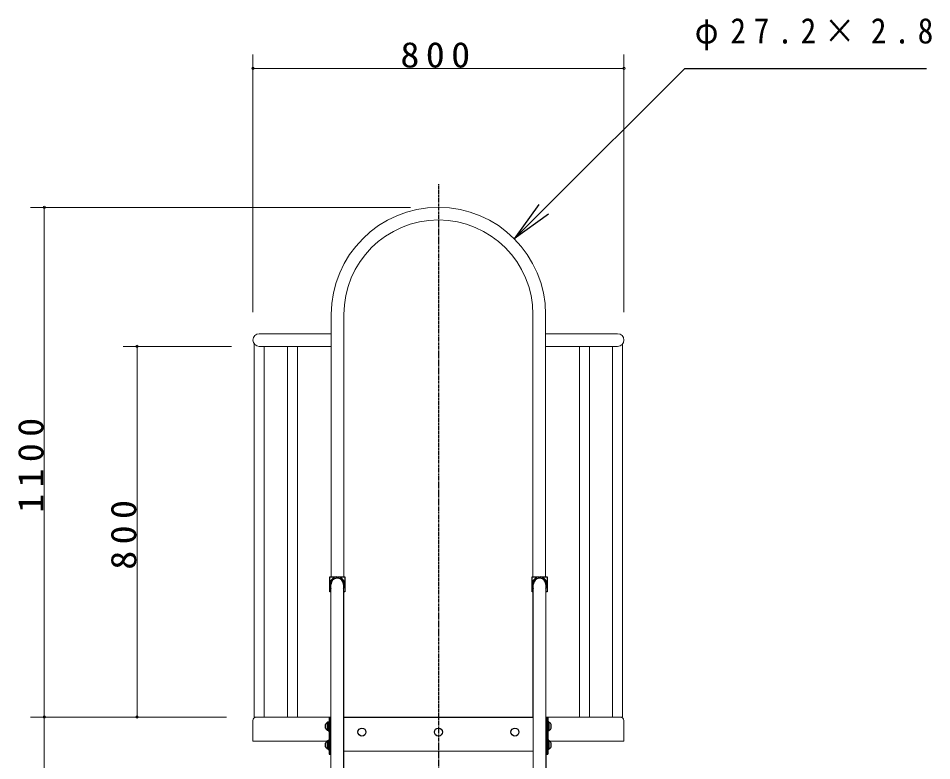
# Model space of a CAD drawing. Units: millimetres at full size. Extents: x -11723 to 28, y -1854 to 8010.
# Drawn here: x -5049 to -3079, y 3736 to 5338 of the extents above; entities that cross this region are included whole.
import ezdxf

# ---------------------------------------------------------------- set-up
doc = ezdxf.new("R2010")
doc.units = ezdxf.units.MM
doc.linetypes.add('USER2', pattern=[6, 3, -1, 1, -1])
doc.layers.add('線', color=2, linetype='Continuous', lineweight=25)
doc.layers.add('補助', color=2, linetype='Continuous', lineweight=13)
doc.styles.add('ＭＳ ゴシック', font='')
doc.styles.get('ＭＳ ゴシック').set_extended_font_data('MS Gothic')

# ---------------------------------------------------------------- blocks, each defined once
blk = doc.blocks.new('dimension_origin')
at = {"color": 0, "linetype": 'Continuous', "lineweight": -2}
blk.add_circle((0, 0), 1.25, dxfattribs=at)

msp = doc.modelspace()

# ---------------------------------------------------------------- linework, layer by layer
at = {"layer": '線', "color": 20, "linetype": 'USER2'}
msp.add_line((-4143.169, 4980), (-4143.169, 1730), dxfattribs=at)
at = {"layer": '線', "color": 7, "lineweight": 13}
for p, q in [((-4374.269, 4132.6), (-4374.269, 4698.9)), ((-4347.069, 4132.6), (-4347.069, 4698.9)), ((-3939.269, 4132.6), (-3939.269, 4698.9)), ((-3912.069, 4132.6), (-3912.069, 4698.9)), ((-4529.569, 4657.2), (-4374.269, 4657.2)), ((-3756.769, 4657.2), (-3912.069, 4657.2)), ((-4540.419, 4635.4), (-4540.419, 3830)), ((-4529.569, 4630), (-4374.269, 4630)), ((-4518.719, 4630), (-4518.719, 3830)), ((-4469.019, 4630), (-4469.019, 3830)), ((-4447.319, 4630), (-4447.319, 3830)), ((-3756.769, 4630), (-3912.069, 4630)), ((-3839.019, 4630), (-3839.019, 3830)), ((-3817.319, 4630), (-3817.319, 3830)), ((-3767.619, 4630), (-3767.619, 3830)), ((-3745.919, 4635.4), (-3745.919, 3830)), ((-4374.969, 2642.093), (-4374.969, 4116.4)), ((-4347.769, 2642.093), (-4347.769, 4116.4)), ((-4347.069, 3830), (-4347.069, 4100.2)), ((-3939.269, 3830), (-3939.269, 4100.2)), ((-3938.569, 2642.093), (-3938.569, 4116.4)), ((-3911.369, 2642.093), (-3911.369, 4116.4)), ((-4543.169, 3777.7), (-4543.169, 3822.7)), ((-4540.419, 3830), (-4374.269, 3830)), ((-4375.369, 1930), (-4375.369, 3830)), ((-4347.369, 2004.818), (-4347.369, 3830)), ((-3938.969, 2004.818), (-3938.969, 3830)), ((-3912.069, 3830), (-3745.919, 3830)), ((-3910.969, 1930), (-3910.969, 3830)), ((-3743.169, 3822.7), (-3743.169, 3777.7)), ((-4543.169, 3777.7), (-4379.169, 3777.7)), ((-3907.169, 3777.7), (-3743.169, 3777.7)), ((-4347.369, 3756.417), (-3938.969, 3756.417))]:
    msp.add_line(p, q, dxfattribs=at)
at = {"layer": '線'}
for p, q in [((-4377.569, 4132.6), (-4362.269, 4132.6)), ((-4377.569, 4100.2), (-4377.569, 4132.6)), ((-4362.269, 4129.97), (-4362.269, 4132.6)), ((-4362.269, 4129.97), (-4362.269, 4132.6)), ((-4360.469, 4132.6), (-4345.169, 4132.6)), ((-4360.469, 4129.97), (-4360.469, 4132.6)), ((-4360.469, 4129.97), (-4360.469, 4132.6)), ((-4345.169, 4132.6), (-4345.169, 4100.2)), ((-3941.169, 4132.6), (-3925.869, 4132.6)), ((-3941.169, 4100.2), (-3941.169, 4132.6)), ((-3925.869, 4129.97), (-3925.869, 4132.6)), ((-3925.869, 4129.97), (-3925.869, 4132.6)), ((-3924.069, 4132.6), (-3908.769, 4132.6)), ((-3924.069, 4129.97), (-3924.069, 4132.6)), ((-3924.069, 4129.97), (-3924.069, 4132.6)), ((-3908.769, 4132.6), (-3908.769, 4100.2)), ((-4374.969, 4100.2), (-4377.569, 4100.2)), ((-4345.169, 4100.2), (-4347.769, 4100.2)), ((-3938.569, 4100.2), (-3941.169, 4100.2)), ((-3908.769, 4100.2), (-3911.369, 4100.2)), ((-4379.169, 3830), (-4379.169, 3750)), ((-4379.169, 3830), (-4375.369, 3830)), ((-4375.969, 3830), (-4375.969, 3750)), ((-4375.369, 3830), (-4374.969, 3830)), ((-4347.769, 3830), (-4347.369, 3830)), ((-4347.369, 3830), (-3938.969, 3830)), ((-3938.569, 3830), (-3938.969, 3830)), ((-3910.969, 3830), (-3911.369, 3830)), ((-3910.969, 3830), (-3907.169, 3830)), ((-3910.369, 3830), (-3910.369, 3750)), ((-3907.169, 3830), (-3907.169, 3750)), ((-4386.517, 3806), (-4386.517, 3814)), ((-4381.167, 3818.65), (-4382.167, 3818.65)), ((-4382.167, 3801.35), (-4382.167, 3818.65)), ((-4381.167, 3820), (-4379.167, 3820)), ((-4381.167, 3800), (-4381.167, 3820)), ((-4381.167, 3801.35), (-4381.167, 3818.65)), ((-4379.167, 3800), (-4379.167, 3820)), ((-3905.163, 3820), (-3907.163, 3820)), ((-3907.163, 3800), (-3907.163, 3820)), ((-3905.163, 3800), (-3905.163, 3820)), ((-3905.163, 3818.65), (-3904.163, 3818.65)), ((-3905.163, 3801.35), (-3905.163, 3818.65)), ((-3904.163, 3801.35), (-3904.163, 3818.65)), ((-3899.813, 3806), (-3899.813, 3814)), ((-4381.167, 3801.35), (-4382.167, 3801.35)), ((-4381.167, 3800), (-4379.167, 3800)), ((-3905.163, 3800), (-3907.163, 3800)), ((-3905.163, 3801.35), (-3904.163, 3801.35)), ((-4386.517, 3766), (-4386.517, 3774)), ((-4381.167, 3778.65), (-4382.167, 3778.65)), ((-4382.167, 3761.35), (-4382.167, 3778.65)), ((-4381.167, 3780), (-4379.167, 3780)), ((-4381.167, 3760), (-4381.167, 3780)), ((-4381.167, 3761.35), (-4381.167, 3778.65)), ((-4379.167, 3760), (-4379.167, 3780)), ((-3905.163, 3780), (-3907.163, 3780)), ((-3907.163, 3760), (-3907.163, 3780)), ((-3905.163, 3760), (-3905.163, 3780)), ((-3905.163, 3778.65), (-3904.163, 3778.65)), ((-3905.163, 3761.35), (-3905.163, 3778.65)), ((-3904.163, 3761.35), (-3904.163, 3778.65)), ((-3899.813, 3766), (-3899.813, 3774)), ((-4381.167, 3761.35), (-4382.167, 3761.35)), ((-4381.167, 3760), (-4379.167, 3760)), ((-4379.169, 3750), (-4375.369, 3750)), ((-3910.969, 3750), (-3907.169, 3750)), ((-3905.163, 3760), (-3907.163, 3760)), ((-3905.163, 3761.35), (-3904.163, 3761.35))]:
    msp.add_line(p, q, dxfattribs=at)
for centre in [(-4308.169, 3797.7), (-4143.169, 3797.7), (-3978.169, 3797.7)]:
    msp.add_circle(centre, 8.65, dxfattribs=at)
at = {"layer": '線', "color": 7, "lineweight": 13}
for centre, radius, start, end in [((-4143.169, 4698.9), 231.1, 0, 180), ((-4143.169, 4698.9), 203.9, 0, 180), ((-4529.569, 4643.6), 13.6, 90, 270), ((-3756.769, 4643.6), 13.6, 270, 90), ((-4361.369, 4116.4), 13.6, 0, 180), ((-3924.969, 4116.4), 13.6, 0, 180), ((-4535.869, 3822.7), 7.3, 90, 180), ((-3750.469, 3822.7), 7.3, 0, 90)]:
    msp.add_arc(centre, radius, start, end, dxfattribs=at)
at = {"layer": '線'}
for centre, radius, start, end in [((-4361.369, 4116.4), 16.2, 93.18474, 212.91199), ((-4361.369, 4116.4), 13.6, 93.79441, 180), ((-4361.369, 4116.4), 16.2, 327.08801, 86.81526), ((-4361.369, 4116.4), 13.6, 0, 86.20559), ((-3924.969, 4116.4), 16.2, 93.18474, 212.91199), ((-3924.969, 4116.4), 13.6, 93.79441, 180), ((-3924.969, 4116.4), 16.2, 327.08801, 86.81526), ((-3924.969, 4116.4), 13.6, 0, 86.20559), ((-4377.581, 3810), 9.791, 117.93242, 155.88589), ((-4377.581, 3810), 9.791, 204.11411, 242.06758), ((-3908.749, 3810), 9.791, 24.11411, 62.06758), ((-3908.749, 3810), 9.791, 297.93242, 335.88589), ((-4377.581, 3770), 9.791, 117.93242, 155.88589), ((-4377.581, 3770), 9.791, 204.11411, 242.06758), ((-3908.749, 3770), 9.791, 24.11411, 62.06758), ((-3908.749, 3770), 9.791, 297.93242, 335.88589)]:
    msp.add_arc(centre, radius, start, end, dxfattribs=at)
at = {"layer": '補助'}
for p, q in [((-4543.169, 4703.6), (-4543.169, 5260)), ((-3743.169, 4703.6), (-3743.169, 5260)), ((-4543.169, 5230), (-3743.169, 5230)), ((-4203.169, 4930), (-5023.169, 4930)), ((-4993.169, 3830), (-4993.169, 4930)), ((-4589.569, 4630), (-4823.169, 4630)), ((-4793.169, 3830), (-4793.169, 4630)), ((-4600.419, 3830), (-5023.169, 3830)), ((-4600.419, 3830), (-5023.169, 3830)), ((-4993.169, 2230), (-4993.169, 3830)), ((-4600.419, 3830), (-4823.169, 3830))]:
    msp.add_line(p, q, dxfattribs=at)
at = {"layer": '補助', "lineweight": 25}
for p, q in [((-3916.117, 4925.952), (-3612.069, 5230)), ((-3612.069, 5230), (-3582.069, 5230)), ((-3582.069, 5230), (-3090.205, 5230)), ((-3926.723, 4936.559), (-3979.756, 4862.312)), ((-3979.756, 4862.312), (-3916.117, 4925.952)), ((-3905.51, 4915.345), (-3979.756, 4862.312))]:
    msp.add_line(p, q, dxfattribs=at)

# ---------------------------------------------------------------- block references
at = {"layer": '補助', "xscale": 2, "yscale": 2}
msp.add_blockref('dimension_origin', (-4543.169, 5230), dxfattribs=at)
for p, rotation in [((-3743.169, 5230), 180), ((-4993.169, 4930), 270), ((-4793.169, 4630), 270), ((-4993.169, 3830), 270), ((-4993.169, 3830), 90), ((-4793.169, 3830), 90)]:
    msp.add_blockref('dimension_origin', p, dxfattribs=dict(at, rotation=rotation))

# ---------------------------------------------------------------- texts
at = {"layer": '補助', "char_height": 54.99, "style": 'ＭＳ ゴシック'}
for s, insert, attachment_point in [('\\T1.5;\\W0.9;φ27.2×2.8', (-3590.319, 5338.75), 1), ('\\T1.33;\\W1.1;800', (-4143.169, 5231), 8)]:
    msp.add_mtext(s, dxfattribs=dict(at, insert=insert, attachment_point=attachment_point))
at = {"layer": '補助', "char_height": 54.99, "attachment_point": 8, "rotation": 90, "style": 'ＭＳ ゴシック'}
for s, insert in [('\\T1.33;\\W1.1;1100', (-4994.169, 4380)), ('\\T1.33;\\W1.1;800', (-4794.169, 4230))]:
    msp.add_mtext(s, dxfattribs=dict(at, insert=insert))

doc.saveas('drawing.dxf')
